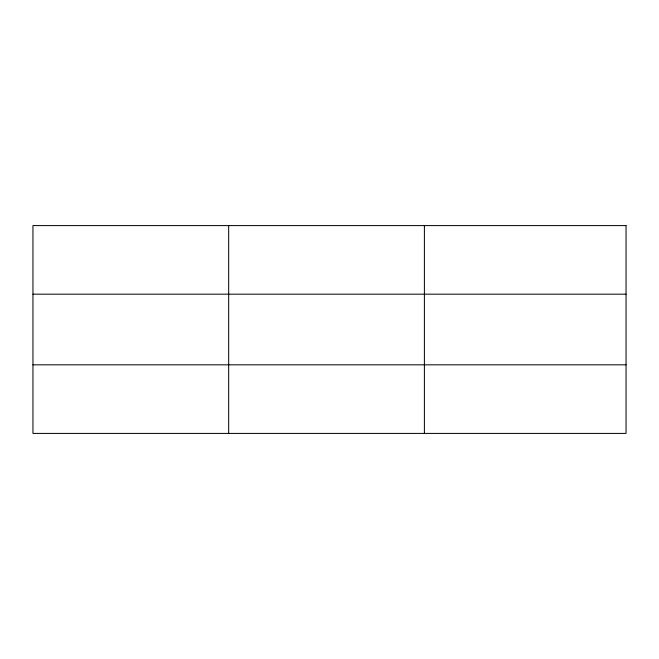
<?xml version="1.0" encoding="UTF-8"?>
<svg xmlns="http://www.w3.org/2000/svg" width="659" height="659" viewBox="0 0 659 659"><rect width="100%" height="100%" fill="white"/><g stroke="black" fill="none" stroke-linecap="round" stroke-linejoin="round"><path stroke-width="0.99" d="M228.673 225.592L228.673 433.408M424.396 225.592L424.396 433.408M32.95 294.169L626.05 294.169M32.95 364.831L626.05 364.831M626.05 225.592L626.05 433.408L32.95 433.408L32.95 225.592L626.05 225.592"/></g></svg>
